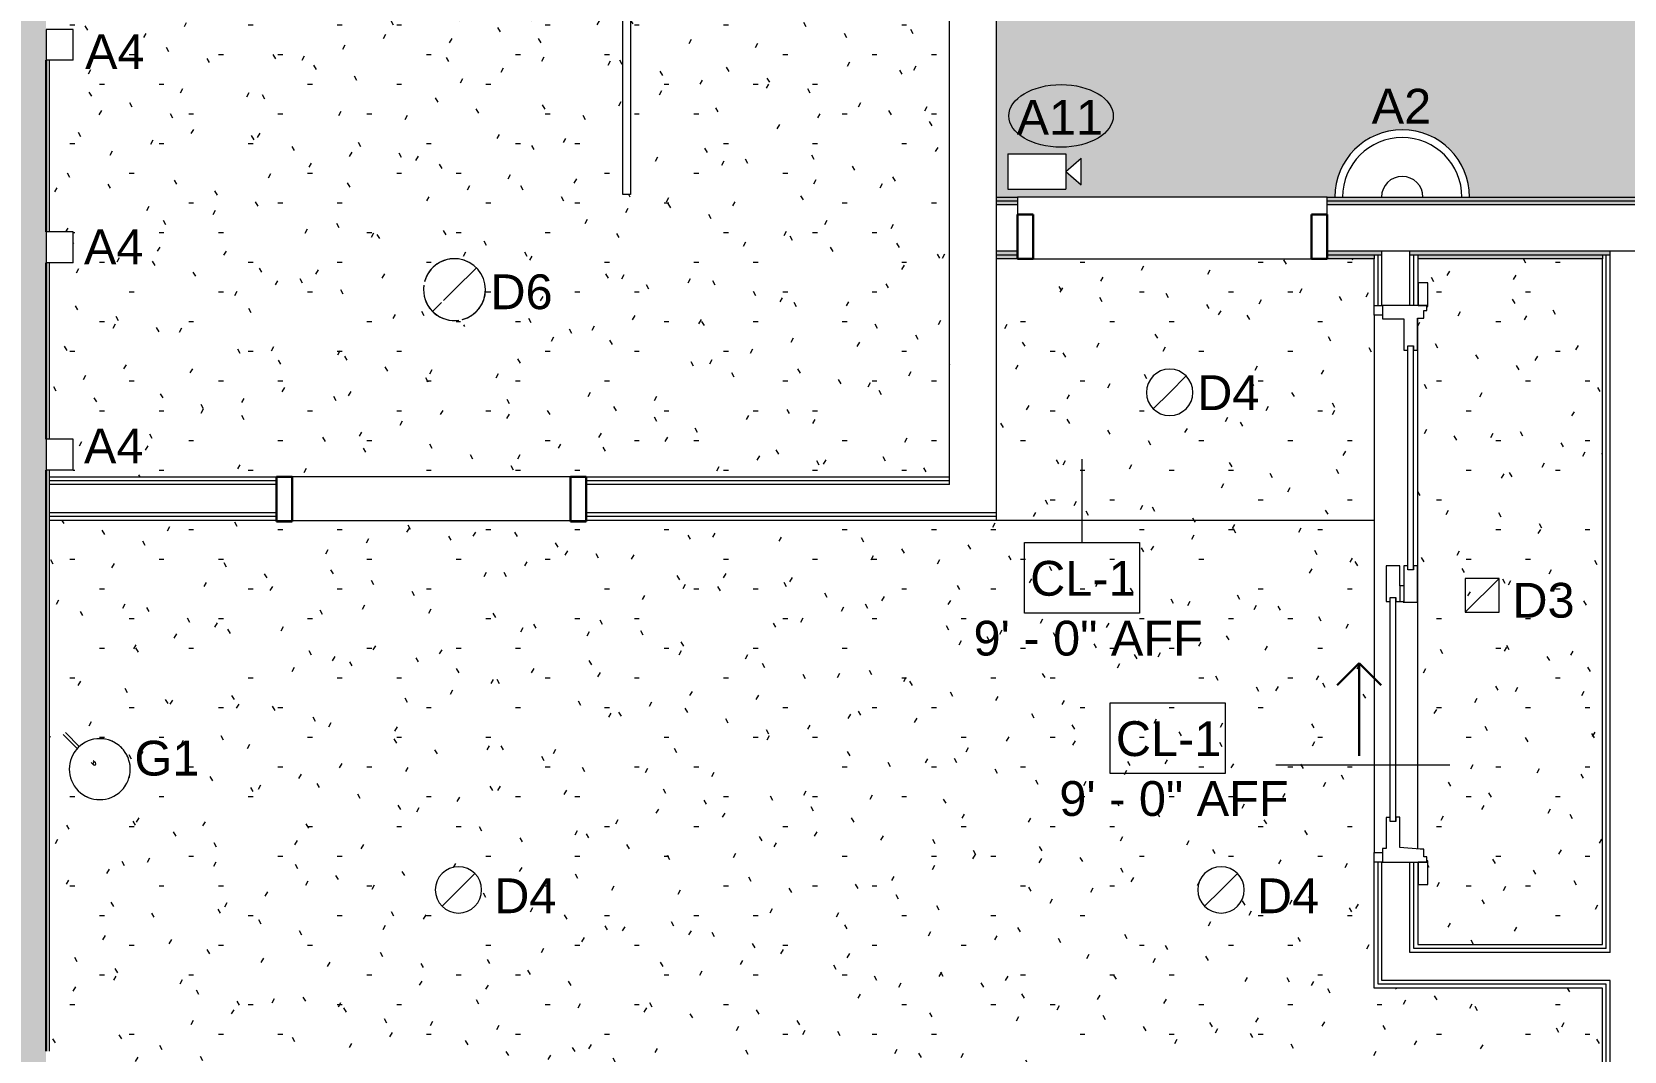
# Model space of a CAD drawing. Header units: inches. Extents: x -1176 to 1329, y -2524 to 978.
# Drawn here: x 478.9 to 684.7, y 235.9 to 367.7 of the extents above; entities that cross this region are included whole.
import ezdxf

# ---------------------------------------------------------------- set-up
doc = ezdxf.new("R2010")
doc.units = ezdxf.units.IN
doc.header["$MEASUREMENT"] = 0
for name, color, linetype, lineweight in [('A-CLNG', 13, 'Continuous', 18), ('A-CLNG-IDEN', 151, 'Continuous', 9), ('A-CLNG-PATT', 13, 'Continuous', 18), ('A-DETL-GENF', 92, 'Continuous', 9), ('A-DOOR', 31, 'Continuous', 18), ('A-DOOR-FRAM', 31, 'Continuous', 30), ('A-DOOR-GLAZ', 31, 'Continuous', 9), ('A-DOOR-OPNG', 31, 'Continuous', 30), ('A-GLAZ-CURT', 52, 'Continuous', 9), ('A-WALL', 113, 'Continuous', 18), ('A-WALL-PATT', 111, 'Continuous', 18), ('E-LITE-EQPM', 33, 'Continuous', 9), ('E-LITE-EQPM-IDEN', 33, 'Continuous', 9), ('I-WALL', 2, 'Continuous', 18), ('Q-SPCQ', 91, 'Continuous', 9), ('Q-SPCQ-IDEN', 132, 'Continuous', 9)]:
    doc.layers.add(name, color=color, linetype=linetype, lineweight=lineweight)
doc.styles.add('Arial', font='arial.ttf', dxfattribs={"height": 4.5})
doc.styles.add('Swis721 Lt BT', font='swissl.ttf', dxfattribs={"height": 4.5})
pattern_1 = [(0, (0, 0), (15.36, 3.84), [0.634, -10.886, 0.634, -10.886, -61.44]), (0, (0, 0), (15.36, 3.84), [-23.04, 0.634, -22.406, 0.634, -10.886, -26.88]), (0, (0, 0), (15.36, 3.84), [-57.6, 0.634, -7.046, 0.634, -18.566]), (120, (5.76, 1.92), (-11.005538, 11.38215), [0.634, -10.886, 0.634, -10.886, -61.44]), (120, (5.76, 1.92), (-11.005538, 11.38215), [-23.04, 0.634, -22.406, 0.634, -10.886, -26.88]), (120, (5.76, 1.92), (-11.005538, 11.38215), [-57.6, 0.634, -7.046, 0.634, -18.566]), (240, (7.68, 9.6), (-4.354462, -15.22215), [0.634, -10.886, 0.634, -10.886, -61.44]), (240, (7.68, 9.6), (-4.354462, -15.22215), [-23.04, 0.634, -22.406, 0.634, -10.886, -26.88]), (240, (7.68, 9.6), (-4.354462, -15.22215), [-57.6, 0.634, -7.046, 0.634, -18.566])]

# ---------------------------------------------------------------- blocks, each defined once
blk = doc.blocks.new('Single Flush - D1 3_ X 8_-8439542-3rd Floor RCP')
at = {"layer": 'A-DOOR-FRAM'}
for p, q in [((-20, 1.75), (-20, -4)), ((-20, 1.75), (-18, 1.75)), ((-18, 1.75), (-18, -4)), ((18.000004, 1.75), (18.000004, -4)), ((18.000004, 1.75), (20.000004, 1.75)), ((20.000004, 1.75), (20.000004, -4)), ((-20, -4), (-18, -4)), ((18.000004, -4), (20.000004, -4))]:
    blk.add_line(p, q, dxfattribs=at)
blk = doc.blocks.new('Door-Sliding-JELD-WEN-2_Panel-Stationary_Active-Wide_Stile-EpicVue - D6 6_ X 8_-8222147-3rd Floor RCP')
at = {"layer": 'A-DETL-GENF'}
for p, q in [((-34.25, 1.74), (-36, 1.74)), ((-36, 1.74), (-36, -4.01)), ((-34.25, 1.27), (-34.25, 1.74)), ((-30.22, 1.27), (-34.25, 1.27)), ((-30.75, -0.01), (-30.75, 0.74)), ((-30.75, 0.74), (-30.22, 0.74)), ((-30.22, 0.74), (-30.22, 1.27)), ((2.31, 1.27), (-2.31, 1.27)), ((-2.31, 1.27), (-2.31, 0.74)), ((-2.31, 0.74), (-1.78, 0.74)), ((-1.78, 0.74), (-1.78, -0.01)), ((2.31, -0.52), (2.31, 1.27)), ((36, 1.74), (34.25, 1.74)), ((34.25, 1.74), (34.25, -1.01)), ((36, -4.01), (36, 1.74)), ((-34.34, -3.12), (-34.11, -0.52)), ((-34.11, -0.52), (-30.21, -0.52)), ((-30.21, -0.01), (-30.75, -0.01)), ((-30.21, -0.52), (-30.21, -0.01)), ((-2.32, -0.96), (-2.37, -0.96)), ((-2.37, -0.96), (-2.37, -2.8)), ((-1.78, -0.01), (-2.32, -0.01)), ((-2.32, -0.01), (-2.32, -0.96)), ((-0.28, -0.52), (-2.32, -0.52)), ((-2.32, -1.01), (-2.32, -0.96)), ((-0.28, -1.01), (-2.32, -1.01)), ((-0.28, -1.01), (-0.28, -0.52)), ((-0.28, -0.52), (2.31, -0.52)), ((2.31, -1.01), (-0.28, -1.01)), ((1.78, -2.29), (1.78, -1.54)), ((1.78, -1.54), (2.31, -1.54)), ((2.31, -1.54), (2.31, -1.01)), ((34.25, -1.01), (30.21, -1.01)), ((30.21, -1.01), (30.21, -1.54)), ((30.21, -1.54), (30.75, -1.54)), ((30.75, -1.54), (30.75, -2.29)), ((-36, -2.86), (-38.91, -2.86)), ((-38.91, -2.86), (-38.91, -4.12)), ((-36, -4.04), (-36, -2.86)), ((-36, -4.01), (-35.34, -4.01)), ((-35.86, -4.04), (-36, -4.04)), ((-35.86, -4.12), (-35.86, -4.04)), ((-35.34, -4.01), (-35.34, -3.61)), ((-35.34, -3.61), (-34.34, -3.61)), ((-34.34, -3.61), (-34.34, -3.12)), ((-2.37, -2.8), (2.32, -2.8)), ((2.32, -2.29), (1.78, -2.29)), ((2.32, -2.8), (2.32, -2.29)), ((30.75, -2.29), (30.2, -2.29)), ((30.2, -2.29), (30.2, -2.8)), ((30.2, -2.8), (34.33, -2.8)), ((34.33, -2.8), (34.33, -3.61)), ((34.33, -3.61), (35.34, -3.61)), ((35.34, -3.61), (35.34, -4.01)), ((35.34, -4.01), (36, -4.01)), ((36, -4.04), (35.86, -4.04)), ((35.86, -4.04), (35.86, -4.12)), ((38.91, -2.86), (36, -2.86)), ((36, -2.86), (36, -4.04)), ((38.91, -4.12), (38.91, -2.86)), ((-38.91, -4.12), (-35.86, -4.12)), ((35.86, -4.12), (38.91, -4.12))]:
    blk.add_line(p, q, dxfattribs=at)
at = {"layer": 'A-DOOR-FRAM', "lineweight": 9}
for p, q in [((-36, 2.81), (-34.75, 2.81)), ((-36, 1.74), (-36, 2.81)), ((-34.75, 2.81), (-34.75, 1.74)), ((34.75, 2.81), (36, 2.81)), ((34.75, 1.74), (34.75, 2.81)), ((36, 2.81), (36, 1.74)), ((-34.75, 1.74), (-36, 1.74)), ((36, 1.74), (34.75, 1.74))]:
    blk.add_line(p, q, dxfattribs=at)
at = {"layer": 'A-DOOR-GLAZ'}
for p, q in [((-30.75, 0.74), (-1.78, 0.74)), ((-30.75, -0.01), (-1.78, -0.01)), ((1.78, -1.54), (30.75, -1.54)), ((1.78, -2.29), (30.75, -2.29))]:
    blk.add_line(p, q, dxfattribs=at)
at = {"layer": 'A-DOOR-OPNG'}
for p, q in [((-13.1, 7.58), (-10.27, 4.75)), ((-10.27, 4.75), (-22.27, 4.75)), ((-13.1, 1.92), (-10.27, 4.75))]:
    blk.add_line(p, q, dxfattribs=at)
blk = doc.blocks.new('System Panel - Glazed-7038554-3rd Floor RCP')
at = {"layer": 'A-GLAZ-CURT', "lineweight": 18}
for p, q in [((-29.19, 0.75), (-29.19, 1.75)), ((-29.19, 1.75), (29.19, 1.75)), ((29.19, 0.75), (-29.19, 0.75)), ((29.19, 1.75), (29.19, 0.75))]:
    blk.add_line(p, q, dxfattribs=at)
blk = doc.blocks.new('Single Flush - D2 3_ X 8_-8252890-3rd Floor RCP')
at = {"layer": 'A-DOOR-FRAM'}
for p, q in [((-20, -2.9375), (-20, 2.8125)), ((-20, 2.8125), (-18, 2.8125)), ((-18, -2.9375), (-18, 2.8125)), ((18.000004, -2.9375), (18.000004, 2.8125)), ((18.000004, 2.8125), (20.000004, 2.8125)), ((20.000004, -2.9375), (20.000004, 2.8125)), ((-20, -2.9375), (-18, -2.9375)), ((18.000004, -2.9375), (20.000004, -2.9375))]:
    blk.add_line(p, q, dxfattribs=at)
blk = doc.blocks.new('Sconce Light - Uplight - LIGHT W ROOM NUMBER-8439544-3rd Floor RCP')
at = {"layer": 'E-LITE-EQPM'}
blk.add_line((-8.71, 4), (8.71, 4), dxfattribs=at)
for radius, start in [(8.71, 360), (7.71, 0), (2.68, 0)]:
    blk.add_arc((0, 4), radius, start, 180, dxfattribs=at)
blk = doc.blocks.new('Sconce Light - Sphere - 60W - 120V-7960193-3rd Floor RCP')
at = {"layer": 'E-LITE-EQPM'}
for p, q in [((0, 11.75), (-2, 11.75)), ((-2, 11.75), (-2, 8.25)), ((2, 11.75), (0, 11.75)), ((2, 11.75), (2, 8.25)), ((-2, 8.25), (0, 8.25)), ((0, 8.25), (2, 8.25))]:
    blk.add_line(p, q, dxfattribs=at)
blk = doc.blocks.new('L-Recessed Square Downlight - 4_-4552743-3rd Floor RCP')
at = {"layer": 'E-LITE-EQPM'}
for p, q in [((-2.1875, -2.1875), (-2.1875, 2.1875)), ((-2.1875, 2.1875), (2.1875, 2.1875)), ((-2.1875, 2.1875), (2.1875, -2.1875)), ((2.1875, 2.1875), (2.1875, -2.1875)), ((2.1875, -2.1875), (-2.1875, -2.1875))]:
    blk.add_line(p, q, dxfattribs=at)
blk = doc.blocks.new('Lighting_Outside_Platek_flamingo-floor - 3050316_9W_LED_3000K_H1900mm_Floor-V5-3rd Floor RCP')
at = {"layer": 'E-LITE-EQPM'}
for p, q in [((10, 0.18), (10.41, 0.18)), ((12.93, 0.18), (15.52, 0.18)), ((10.41, -0.21), (10, -0.21)), ((15.52, -0.21), (12.92, -0.21))]:
    blk.add_line(p, q, dxfattribs=at)
for centre, radius, start, end in [((9.02, 0), 3.94, 0, 180), ((9.02, -0.01), 3.94, 127.822, 131.3135), ((9.02, -0.01), 3.94, 108.8033, 111.9844), ((9.02, -0.01), 3.94, 68.0156, 71.1967), ((9.02, -0.01), 3.94, 48.6865, 52.178), ((9.02, 0), 3.94, 180, 0), ((9.02, -0.01), 3.94, 168.0937, 173.161), ((10, -0.01), 0.197, 0, 180), ((9.02, -0.01), 3.94, 6.839, 11.9063), ((9.02, -0.01), 3.94, 186.4519, 192.1397), ((9.02, -0.01), 3.94, 208.3017, 212.7015), ((10, -0.01), 0.197, 180, 360), ((9.02, -0.01), 3.94, 327.2985, 331.6983), ((9.02, -0.01), 3.94, 347.8603, 353.5481), ((9.02, -0.01), 3.94, 227.2675, 234.5311), ((9.02, -0.01), 3.94, 245.3077, 252.8493), ((9.02, -0.01), 3.94, 265.6002, 270), ((9.02, -0.01), 3.94, 270, 274.3998), ((9.02, -0.01), 3.94, 287.1507, 294.7247), ((9.02, -0.01), 3.94, 305.4689, 312.7325)]:
    blk.add_arc(centre, radius, start, end, dxfattribs=at)
blk = doc.blocks.new('L-Recessed Circular - Downlight - 6_-7313291-3rd Floor RCP')
at = {"layer": 'E-LITE-EQPM'}
for q in [(2.12, 2.12), (-2.12, -2.12)]:
    blk.add_line((0, 0), q, dxfattribs=at)
for start, end in [(360, 180), (180, 360)]:
    blk.add_arc((0, 0), 3, start, end, dxfattribs=at)
blk = doc.blocks.new('L-Recessed Circular - Downlight - 8_-V7-3rd Floor RCP')
at = {"layer": 'E-LITE-EQPM'}
for p, q in [((0, 0), (2.83, 2.83)), ((0, 0), (-1.41, -1.41)), ((-1.68, -1.68), (-2.83, -2.83))]:
    blk.add_line(p, q, dxfattribs=at)
for start, end in [(360, 165.5466), (172.0485, 180), (180, 277.9515), (284.4534, 360)]:
    blk.add_arc((0, 0), 4, start, end, dxfattribs=at)
blk = doc.blocks.new('Security_Camera_-_Dome_6414 - 8_-0_ AFF-7476807-3rd Floor RCP')
at = {"layer": 'Q-SPCQ'}
for p, q in [((1.71, 5.14), (-1.71, 5.14)), ((0, 3.14), (-1.71, 5.14)), ((0, 3.14), (1.71, 5.14)), ((-2.27, 3.14), (2.27, 3.14)), ((-2.27, -4.36), (-2.27, 3.14)), ((2.27, -4.36), (2.27, 3.14)), ((-2.27, -4.36), (2.27, -4.36))]:
    blk.add_line(p, q, dxfattribs=at)
blk = doc.blocks.new('Appliance_Specialty Equipment Tag - Standard-3515593-3rd Floor RCP')
at = {"layer": 'Q-SPCQ-IDEN'}
blk.add_ellipse((-0.0499, 0.0037), major_axis=(-0.1406, 0), ratio=0.600473, dxfattribs=at)

msp = doc.modelspace()

# ---------------------------------------------------------------- hatches: boundary and pattern name
at = {"layer": 'A-CLNG-PATT'}
h = msp.add_hatch(dxfattribs=at)
h.set_pattern_fill('FP_1', color=256, style=0, pattern_type=2)
h.set_pattern_definition(pattern_1)
h.paths.add_polyline_path([(550.56, 310.17), (597.56, 310.17), (597.56, 405.05), (556.31, 405.05), (556.31, 346.67), (555.31, 346.67), (555.31, 405.05), (499.65, 405.05), (499.65, 368.89), (493.15, 368.89), (493.15, 405.05), (481.23, 405.05), (481.23, 401.89), (492.78, 401.89), (492.78, 368.89), (481.23, 368.89), (481.23, 368.05), (484.28, 368.05), (484.28, 364.05), (481.23, 364.04), (481.23, 341.87), (484.28, 341.87), (484.28, 337.87), (481.23, 337.86), (481.23, 315.05), (484.28, 315.05), (484.28, 311.05), (481.23, 311.04), (481.23, 310.17), (548.22, 310.17)], flags=0)
h.paths.add_polyline_path([(554.18, 310.42), (534.13, 330.47), (533.56, 330.39), (532.52, 330.53), (531.56, 330.93), (530.73, 331.56), (530.1, 332.39), (529.7, 333.36), (529.56, 334.39), (529.63, 334.97), (528.73, 335.87), (528.99, 336.14), (529.7, 335.43), (530.1, 336.39), (530.73, 337.22), (531.56, 337.86), (532.52, 338.26), (533.56, 338.39), (534.59, 338.26), (535.56, 337.86), (536.39, 337.22), (537.02, 336.39), (537.42, 335.43), (537.56, 334.39), (537.42, 333.36), (537.02, 332.39), (536.39, 331.56), (535.56, 330.93), (534.61, 330.53), (554.45, 310.68)], flags=0)
h.paths.add_polyline_path([(533.56, 381.39), (532.52, 381.53), (531.56, 381.93), (530.73, 382.56), (530.1, 383.39), (529.7, 384.36), (529.56, 385.39), (529.7, 386.43), (530.1, 387.39), (530.73, 388.22), (531.56, 388.86), (532.52, 389.26), (533.56, 389.39), (534.59, 389.26), (535.56, 388.86), (536.39, 388.22), (537.02, 387.39), (537.42, 386.43), (537.56, 385.39), (537.42, 384.36), (537.02, 383.39), (536.39, 382.56), (535.56, 381.93), (534.59, 381.53)], flags=0)
h = msp.add_hatch(dxfattribs=at)
h.set_pattern_fill('FP_1', color=256, style=0, pattern_type=2)
h.set_pattern_definition(pattern_1)
h.paths.add_polyline_path([(1090.24, 346.35), (1090.24, 359.01), (1092.74, 359.01), (1092.74, 383.44), (603.56, 383.44), (603.56, 346.35), (647.35, 346.35), (647.57, 348.29), (648.21, 350.13), (649.25, 351.78), (650.63, 353.16), (652.28, 354.2), (654.12, 354.84), (656.06, 355.06), (657.99, 354.84), (659.84, 354.2), (661.49, 353.16), (662.87, 351.78), (663.9, 350.13), (664.55, 348.29), (664.77, 346.35), (697.56, 346.35), (697.56, 349.85), (701.56, 349.85), (701.56, 346.35), (757.56, 346.35), (757.56, 349.85), (761.56, 349.85), (761.56, 346.35), (800.61, 346.35), (800.83, 348.29), (801.48, 350.13), (802.51, 351.78), (803.89, 353.16), (805.54, 354.2), (807.38, 354.84), (809.32, 355.06), (811.26, 354.84), (813.1, 354.2), (814.75, 353.16), (816.13, 351.78), (817.17, 350.13), (817.81, 348.29), (818.03, 346.35), (897.21, 346.35), (897.21, 349.85), (901.21, 349.85), (901.21, 346.35), (980.61, 346.35), (980.83, 348.29), (981.48, 350.13), (982.51, 351.78), (983.89, 353.16), (985.54, 354.2), (987.38, 354.84), (989.32, 355.06), (991.26, 354.84), (993.1, 354.2), (994.75, 353.16), (996.13, 351.78), (997.17, 350.13), (997.81, 348.29), (998.03, 346.35), (1043.23, 346.35), (1043.23, 349.85), (1047.23, 349.85), (1047.23, 346.35), (1048.46, 346.35)], flags=0)
h.paths.add_polyline_path([(605.15, 347.46), (605.15, 351.87), (612.52, 351.87), (612.52, 347.46), (606.34, 347.46)], flags=0)
h.paths.add_polyline_path([(614.51, 348.12), (612.69, 349.68), (614.51, 351.24)], flags=0)
h.paths.add_polyline_path([(983.73, 386.44), (1092.74, 386.44), (1092.74, 399.67), (1090.94, 399.67), (1090.94, 398.84), (1083.56, 398.84), (1083.56, 403.26), (1090.24, 403.26), (1090.24, 405.05), (1047.23, 405.05), (1047.23, 401.55), (1043.23, 401.55), (1043.23, 405.05), (987.23, 405.05), (987.23, 401.55), (983.23, 401.55), (983.23, 405.05), (927.23, 405.05), (927.23, 401.55), (923.23, 401.55), (923.23, 405.05), (906.45, 405.05), (906.23, 403.11), (905.58, 401.27), (904.55, 399.62), (903.17, 398.24), (901.51, 397.2), (899.67, 396.56), (897.74, 396.34), (895.8, 396.56), (893.96, 397.2), (892.31, 398.24), (890.93, 399.62), (889.89, 401.27), (889.25, 403.11), (889.03, 405.05), (810.72, 405.05), (810.72, 401.55), (806.72, 401.55), (806.72, 405.05), (730.45, 405.05), (730.23, 403.11), (729.58, 401.27), (728.55, 399.62), (727.17, 398.24), (725.51, 397.2), (723.67, 396.56), (721.74, 396.34), (719.8, 396.56), (717.96, 397.2), (716.31, 398.24), (714.93, 399.62), (713.89, 401.27), (713.25, 403.11), (713.03, 405.05), (701.56, 405.05), (701.56, 401.55), (697.56, 401.55), (697.56, 405.05), (641.56, 405.05), (641.56, 401.55), (637.56, 401.55), (637.56, 405.05), (603.56, 405.05), (603.56, 386.44), (957.51, 386.44)], flags=0)
h.paths.add_polyline_path([(1081.58, 399.48), (1081.58, 402.59), (1083.39, 401.03), (1082.2, 400.01)], flags=0)
h = msp.add_hatch(dxfattribs=at)
h.set_pattern_fill('FP_1', color=256, style=0, pattern_type=2)
h.set_pattern_definition(pattern_1)
h.paths.add_polyline_path([(652.43, 304.54), (652.43, 338.35), (603.56, 338.35), (603.56, 304.54), (639.18, 304.54)], flags=0)
h.paths.add_polyline_path([(626, 318.1), (625.22, 318.21), (624.5, 318.51), (623.87, 318.98), (623.4, 319.6), (623.1, 320.33), (623, 321.1), (623.1, 321.88), (623.4, 322.6), (623.87, 323.23), (624.5, 323.7), (625.22, 324), (626, 324.1), (626.77, 324), (627.5, 323.7), (628.12, 323.23), (628.59, 322.6), (628.89, 321.88), (629, 321.1), (628.89, 320.33), (628.59, 319.6), (628.12, 318.98), (627.5, 318.51), (626.77, 318.21)], flags=0)
h = msp.add_hatch(dxfattribs=at)
h.set_pattern_fill('FP_1', color=256, style=0, pattern_type=2)
h.set_pattern_definition(pattern_1)
h.paths.add_polyline_path([(661.91, 249.67), (681.93, 249.67), (681.93, 338.35), (658.06, 338.35), (658.06, 332.35), (658.1, 332.35), (658.1, 335.26), (659.36, 335.26), (659.36, 332.21), (659.28, 332.21), (659.28, 332.35), (659.25, 332.35), (659.25, 331.69), (658.86, 331.69), (658.86, 330.69), (658.06, 330.69), (658.06, 262.05), (658.37, 262.02), (658.85, 262.02), (658.85, 261.02), (659.25, 261.02), (659.25, 260.35), (659.28, 260.35), (659.28, 260.49), (659.36, 260.49), (659.36, 257.45), (658.1, 257.45), (658.1, 260.35), (658.06, 260.35), (658.06, 249.67), (659.36, 249.67)], flags=0)
h = msp.add_hatch(dxfattribs=at)
h.set_pattern_fill('FP_1', color=256, style=0, pattern_type=2)
h.set_pattern_definition(pattern_1)
h.paths.add_polyline_path([(481.23, 113.89), (681.93, 113.89), (681.93, 244.04), (652.43, 244.04), (652.43, 304.54), (481.23, 304.54), (481.23, 235.89), (484.28, 235.89), (484.28, 231.89), (481.23, 231.88), (481.23, 127.89), (484.28, 127.89), (484.28, 123.89), (481.23, 123.88)], flags=0)
h.paths.add_polyline_path([(679.8, 116.03), (669.42, 116.03), (669.42, 127.05), (680.44, 127.05), (680.44, 116.03), (679.84, 116.03)], flags=0)
h.paths.add_polyline_path([(534.07, 158.18), (533.29, 158.28), (532.57, 158.58), (531.94, 159.06), (531.47, 159.68), (531.17, 160.4), (531.07, 161.18), (531.17, 161.96), (531.47, 162.68), (531.94, 163.3), (532.57, 163.78), (533.29, 164.08), (534.07, 164.18), (534.84, 164.08), (535.57, 163.78), (536.19, 163.3), (536.66, 162.68), (536.96, 161.96), (537.07, 161.18), (536.96, 160.4), (536.66, 159.68), (536.19, 159.06), (535.57, 158.58), (534.84, 158.28)], flags=0)
h.paths.add_polyline_path([(632.64, 158.18), (631.87, 158.28), (631.14, 158.58), (630.52, 159.06), (630.04, 159.68), (629.74, 160.4), (629.64, 161.18), (629.74, 161.96), (630.04, 162.68), (630.52, 163.3), (631.14, 163.78), (631.87, 164.08), (632.64, 164.18), (633.42, 164.08), (634.14, 163.78), (634.76, 163.3), (635.24, 162.68), (635.54, 161.96), (635.64, 161.18), (635.54, 160.4), (635.24, 159.68), (634.76, 159.06), (634.14, 158.58), (633.42, 158.28)], flags=0)
h.paths.add_polyline_path([(579.35, 189.37), (578.64, 189.6), (578.2, 190.21), (578.2, 190.96), (578.64, 191.56), (578.85, 191.63), (578.85, 207.6), (571.24, 194.43), (571.39, 194.26), (571.45, 193.49), (571.1, 192.87), (570.41, 192.57), (569.68, 192.72), (569.19, 193.28), (569.12, 194.05), (569.48, 194.67), (570.16, 194.97), (570.38, 194.93), (577.98, 208.1), (564.15, 200.11), (564.2, 199.9), (563.89, 199.22), (563.25, 198.84), (562.5, 198.92), (561.95, 199.42), (561.79, 200.15), (562.1, 200.83), (562.74, 201.21), (563.49, 201.13), (563.65, 200.98), (577.48, 208.97), (562.27, 208.97), (562.2, 208.76), (561.6, 208.32), (560.85, 208.32), (560.25, 208.76), (560.02, 209.47), (560.25, 210.18), (560.85, 210.62), (561.6, 210.61), (562.2, 210.18), (562.27, 209.97), (577.48, 209.97), (563.64, 217.94), (563.49, 217.81), (562.72, 217.75), (562.1, 218.1), (561.79, 218.78), (561.95, 219.51), (562.5, 220.01), (563.28, 220.07), (563.89, 219.72), (564.2, 219.04), (564.15, 218.82), (577.98, 210.83), (570.38, 224.01), (570.16, 223.96), (569.48, 224.27), (569.11, 224.91), (569.19, 225.65), (569.68, 226.21), (570.41, 226.36), (571.1, 226.06), (571.47, 225.41), (571.38, 224.66), (571.24, 224.51), (578.85, 211.33), (578.85, 227.31), (578.64, 227.38), (578.2, 227.98), (578.2, 228.73), (578.64, 229.33), (579.35, 229.56), (580.06, 229.33), (580.5, 228.73), (580.5, 227.98), (580.06, 227.38), (579.85, 227.31), (579.85, 211.33), (587.46, 224.51), (587.31, 224.67), (587.25, 225.44), (587.61, 226.06), (588.29, 226.36), (589.02, 226.21), (589.52, 225.65), (589.58, 224.88), (589.22, 224.27), (588.54, 223.96), (588.32, 224.01), (580.72, 210.83), (594.55, 218.82), (594.51, 219.04), (594.81, 219.72), (595.46, 220.09), (596.2, 220.01), (596.75, 219.51), (596.91, 218.78), (596.6, 218.1), (595.96, 217.73), (595.22, 217.81), (595.05, 217.95), (581.22, 209.97), (596.43, 209.97), (596.5, 210.18), (597.1, 210.62), (597.85, 210.61), (598.45, 210.18), (598.68, 209.47), (598.45, 208.76), (597.85, 208.32), (597.1, 208.32), (596.5, 208.76), (596.43, 208.97), (581.22, 208.97), (595.06, 200.99), (595.22, 201.13), (595.99, 201.19), (596.6, 200.83), (596.91, 200.15), (596.75, 199.42), (596.2, 198.92), (595.43, 198.86), (594.81, 199.22), (594.51, 199.9), (594.55, 200.11), (580.72, 208.1), (588.32, 194.93), (588.54, 194.97), (589.22, 194.67), (589.59, 194.02), (589.52, 193.28), (589.02, 192.72), (588.29, 192.57), (587.61, 192.87), (587.23, 193.52), (587.31, 194.26), (587.46, 194.43), (579.85, 207.6), (579.85, 191.63), (580.06, 191.56), (580.5, 190.95), (580.5, 190.21), (580.06, 189.6), (579.48, 189.42)], flags=0)
h.paths.add_polyline_path([(632.64, 253.75), (631.87, 253.86), (631.14, 254.16), (630.52, 254.63), (630.04, 255.25), (629.74, 255.98), (629.64, 256.75), (629.74, 257.53), (630.04, 258.25), (630.52, 258.88), (631.14, 259.35), (631.87, 259.65), (632.64, 259.75), (633.42, 259.65), (634.14, 259.35), (634.76, 258.88), (635.24, 258.25), (635.54, 257.53), (635.64, 256.75), (635.54, 255.98), (635.24, 255.25), (634.76, 254.63), (634.14, 254.16), (633.42, 253.86)], flags=0)
h.paths.add_polyline_path([(534.07, 253.75), (533.29, 253.86), (532.57, 254.16), (531.94, 254.63), (531.47, 255.25), (531.17, 255.98), (531.07, 256.75), (531.17, 257.53), (531.47, 258.25), (531.94, 258.88), (532.57, 259.35), (533.29, 259.65), (534.07, 259.75), (534.84, 259.65), (535.57, 259.35), (536.19, 258.88), (536.66, 258.25), (536.96, 257.53), (537.07, 256.75), (536.96, 255.98), (536.66, 255.25), (536.19, 254.63), (535.57, 254.16), (534.84, 253.86)], flags=0)
h.paths.add_polyline_path([(487.72, 268.43), (486.7, 268.56), (485.75, 268.96), (484.93, 269.59), (484.31, 270.4), (483.92, 271.35), (483.78, 272.36), (483.93, 273.41), (484.31, 274.33), (484.45, 274.51), (484.5, 274.63), (484.66, 274.79), (484.82, 275), (483.28, 276.56), (483.25, 276.66), (483.28, 276.75), (483.35, 276.83), (483.45, 276.85), (483.54, 276.83), (483.59, 276.8), (485.1, 275.28), (485.33, 275.46), (485.47, 275.6), (485.6, 275.66), (485.75, 275.77), (486.73, 276.18), (487.08, 276.22), (487.76, 276.3), (487.89, 276.28), (488.07, 276.3), (488.37, 276.22), (488.81, 276.14), (489.08, 276.03), (489.39, 275.94), (489.55, 275.83), (489.69, 275.77), (490.52, 275.15), (490.68, 274.91), (491.13, 274.33), (491.18, 274.2), (491.3, 274.04), (491.38, 273.73), (491.52, 273.38), (491.57, 273.02), (491.65, 272.72), (491.63, 272.53), (491.65, 272.32), (491.53, 271.36), (491.38, 271), (491.13, 270.4), (491.01, 270.25), (490.95, 270.12), (490.78, 269.94), (490.5, 269.58), (490.14, 269.3), (489.99, 269.15), (489.87, 269.09), (489.69, 268.96), (488.74, 268.56), (487.9, 268.45)], flags=0)
at = {"layer": 'A-WALL-PATT', "lineweight": 9}
h = msp.add_hatch(color=7, dxfattribs=at)
h.paths.add_polyline_path([(480.78, -1.17), (480.78, 814.52), (464.28, 814.52), (464.28, -1.17), (480.01, -1.17)], flags=0)
h.paths.add_polyline_path([(476.64, 312.8), (475.53, 312.8), (475.53, 337.3), (477.53, 337.3), (477.53, 312.8), (476.76, 312.8)], flags=0)
h.paths.add_polyline_path([(475.53, 342.8), (475.53, 367.3), (477.53, 367.3), (477.53, 342.8)], flags=0)
h = msp.add_hatch(dxfattribs=at)
h.set_pattern_fill('FP_1', color=256, style=0, pattern_type=2)
h.set_pattern_definition(pattern_1)
h.paths.add_polyline_path([(1092.74, 345.85), (1092.74, 346.35), (974.71, 346.35), (974.71, 345.85), (1048.46, 345.85)], flags=0)
h.paths.add_polyline_path([(934.71, 345.85), (934.71, 346.35), (916.12, 346.35), (916.12, 345.85), (923.4, 345.85)], flags=0)
h.paths.add_polyline_path([(876.12, 345.85), (876.12, 346.35), (860.71, 346.35), (860.71, 345.85), (866.56, 345.85)], flags=0)
h.paths.add_polyline_path([(820.71, 345.85), (820.71, 346.35), (646.34, 346.35), (646.34, 345.85), (798.34, 345.85)], flags=0)
h.paths.add_polyline_path([(606.34, 345.85), (606.34, 346.35), (603.56, 346.35), (603.56, 345.85)], flags=0)
h = msp.add_hatch(dxfattribs=at)
h.set_pattern_fill('FP_1', color=256, style=0, pattern_type=2)
h.set_pattern_definition(pattern_1)
h.paths.add_polyline_path([(1092.74, 345.35), (1092.74, 345.85), (974.71, 345.85), (974.71, 345.35), (1048.46, 345.35)], flags=0)
h.paths.add_polyline_path([(934.71, 345.35), (934.71, 345.85), (916.12, 345.85), (916.12, 345.35), (923.4, 345.35)], flags=0)
h.paths.add_polyline_path([(860.71, 345.35), (876.12, 345.35), (876.12, 345.85), (860.71, 345.85)], flags=0)
h.paths.add_polyline_path([(820.71, 345.35), (820.71, 345.85), (646.34, 345.85), (646.34, 345.35), (798.34, 345.35)], flags=0)
h.paths.add_polyline_path([(603.56, 345.35), (606.34, 345.35), (606.34, 345.85), (603.56, 345.85)], flags=0)
h = msp.add_hatch(dxfattribs=at)
h.set_pattern_fill('FP_1', color=256, style=0, pattern_type=2)
h.set_pattern_definition(pattern_1)
h.paths.add_polyline_path([(1092.74, 338.85), (1092.74, 339.35), (1022.9, 339.35), (1022.9, 338.85), (1048.46, 338.85)], flags=0)
h.paths.add_polyline_path([(974.71, 338.85), (987.02, 338.85), (987.02, 339.35), (974.71, 339.35)], flags=0)
h.paths.add_polyline_path([(991.65, 338.85), (998.4, 338.85), (998.4, 339.35), (990.65, 339.35), (990.65, 338.85), (991.62, 338.85)], flags=0)
h.paths.add_polyline_path([(923.8, 338.85), (923.8, 339.35), (916.12, 339.35), (916.12, 338.85), (923.4, 338.85)], flags=0)
h.paths.add_polyline_path([(927.93, 338.85), (934.71, 338.85), (934.71, 339.35), (927.43, 339.35), (927.43, 338.85)], flags=0)
h.paths.add_polyline_path([(868.43, 338.85), (876.12, 338.85), (876.12, 339.35), (868.43, 339.35)], flags=0)
h.paths.add_polyline_path([(860.71, 338.85), (864.8, 338.85), (864.8, 339.35), (860.71, 339.35)], flags=0)
h.paths.add_polyline_path([(820.71, 338.85), (820.71, 339.35), (788.32, 339.35), (788.32, 338.85), (798.34, 338.85)], flags=0)
h.paths.add_polyline_path([(784.2, 338.85), (784.7, 338.85), (784.7, 339.35), (776.95, 339.35), (776.95, 338.85), (783.7, 338.85)], flags=0)
h.paths.add_polyline_path([(730.13, 338.85), (752.45, 338.85), (752.45, 339.35), (686.56, 339.35), (686.56, 338.85), (707.39, 338.85)], flags=0)
h.paths.add_polyline_path([(682.93, 338.85), (682.93, 339.35), (657.06, 339.35), (657.06, 338.85), (682.43, 338.85)], flags=0)
h.paths.add_polyline_path([(603.56, 338.85), (606.34, 338.85), (606.34, 339.35), (603.56, 339.35)], flags=0)
h.paths.add_polyline_path([(653.43, 338.85), (653.43, 339.35), (646.34, 339.35), (646.34, 338.85), (652.93, 338.85)], flags=0)
h = msp.add_hatch(dxfattribs=at)
h.set_pattern_fill('FP_1', color=256, style=0, pattern_type=2)
h.set_pattern_definition(pattern_1)
h.paths.add_polyline_path([(1092.74, 338.35), (1092.74, 338.85), (1022.9, 338.85), (1022.9, 338.35), (1048.46, 338.35)], flags=0)
h.paths.add_polyline_path([(992.65, 338.35), (998.4, 338.35), (998.4, 338.85), (991.65, 338.85), (991.65, 338.35)], flags=0)
h.paths.add_polyline_path([(986.02, 338.35), (986.02, 338.85), (974.71, 338.85), (974.71, 338.35), (980.25, 338.35)], flags=0)
h.paths.add_polyline_path([(934.71, 338.35), (934.71, 338.85), (928.43, 338.85), (928.43, 338.35)], flags=0)
h.paths.add_polyline_path([(916.12, 338.35), (922.8, 338.35), (922.8, 338.85), (916.12, 338.85)], flags=0)
h.paths.add_polyline_path([(860.71, 338.35), (863.8, 338.35), (863.8, 338.85), (860.71, 338.85)], flags=0)
h.paths.add_polyline_path([(876.12, 338.35), (876.12, 338.85), (869.43, 338.85), (869.43, 338.35)], flags=0)
h.paths.add_polyline_path([(783.7, 338.35), (783.7, 338.85), (776.95, 338.85), (776.95, 338.35), (782.7, 338.35)], flags=0)
h.paths.add_polyline_path([(789.32, 338.35), (820.71, 338.35), (820.71, 338.85), (789.32, 338.85)], flags=0)
h.paths.add_polyline_path([(752.45, 338.35), (752.45, 338.85), (687.56, 338.85), (687.56, 338.35), (751.7, 338.35)], flags=0)
h.paths.add_polyline_path([(652.43, 338.35), (652.43, 338.85), (646.34, 338.85), (646.34, 338.35), (650.55, 338.35)], flags=0)
h.paths.add_polyline_path([(681.93, 338.35), (681.93, 338.85), (658.06, 338.85), (658.06, 338.35), (661.91, 338.35)], flags=0)
h.paths.add_polyline_path([(606.34, 338.35), (606.34, 338.85), (603.56, 338.85), (603.56, 338.35)], flags=0)

# ---------------------------------------------------------------- linework, layer by layer
at = {"layer": 'A-CLNG'}
for p, q in [((481.23, 341.87), (481.23, 364.05)), ((481.23, 315.05), (481.23, 337.87)), ((481.23, 310.17), (481.23, 311.05)), ((481.23, 235.89), (481.23, 304.54)), ((652.43, 304.54), (603.56, 304.54))]:
    msp.add_line(p, q, dxfattribs=at)
for centre, radius, start, end in [((533.56, 334.39), 4, 0, 164.9195), ((533.56, 334.39), 4, 171.6963, 180), ((533.56, 334.39), 4, 180, 278.3037), ((533.56, 334.39), 4, 285.0805, 360), ((626, 321.1), 3, 0, 180), ((626, 321.1), 3, 180, 0), ((534.07, 256.75), 3, 0, 180), ((632.64, 256.75), 3, 0, 180), ((534.07, 256.75), 3, 180, 0), ((632.64, 256.75), 3, 180, 0)]:
    msp.add_arc(centre, radius, start, end, dxfattribs=at)
at = {"layer": 'A-CLNG-IDEN'}
for p, q in [((614.66, 312.46), (614.66, 301.67)), ((662.2, 272.87), (639.74, 272.87))]:
    msp.add_line(p, q, dxfattribs=at)
at = {"layer": 'A-CLNG-IDEN', "flags": 128}
for points in [[(607.22, 301.67), (622.1, 301.67), (622.1, 292.54), (607.22, 292.54)], [(618.3, 280.93), (633.18, 280.93), (633.18, 271.8), (618.3, 271.8)]]:
    msp.add_lwpolyline(points, close=True, dxfattribs=at)
at = {"layer": 'A-WALL'}
for p, q in [((597.56, 309.17), (597.56, 406.05)), ((603.56, 406.05), (603.56, 310.17)), ((606.34, 345.85), (603.56, 345.85)), ((820.71, 345.85), (646.34, 345.85)), ((606.34, 345.35), (603.56, 345.35)), ((820.71, 345.35), (646.34, 345.35)), ((606.34, 339.35), (603.56, 339.35)), ((606.34, 338.85), (603.56, 338.85)), ((752.45, 339.35), (646.34, 339.35)), ((653.43, 338.85), (646.34, 338.85)), ((652.43, 338.85), (652.43, 338.35)), ((652.93, 332.35), (652.93, 338.85)), ((653.43, 332.35), (653.43, 339.35)), ((657.06, 332.35), (657.06, 339.35)), ((682.93, 338.85), (657.06, 338.85)), ((657.56, 332.35), (657.56, 338.85)), ((658.06, 338.85), (658.06, 338.35)), ((681.93, 338.85), (681.93, 338.35)), ((682.43, 249.17), (682.43, 338.85)), ((682.93, 248.67), (682.93, 339.35)), ((510.56, 309.67), (481.23, 309.67)), ((510.56, 309.17), (481.23, 309.17)), ((597.56, 309.67), (550.56, 309.67)), ((597.56, 309.17), (550.56, 309.17)), ((510.56, 305.54), (481.23, 305.54)), ((510.56, 305.04), (481.23, 305.04)), ((603.56, 305.54), (550.56, 305.54)), ((603.56, 305.04), (550.56, 305.04)), ((652.93, 244.54), (652.93, 260.35)), ((653.43, 245.04), (653.43, 260.35)), ((657.06, 248.67), (657.06, 260.35)), ((657.56, 249.17), (657.56, 260.35)), ((682.43, 249.17), (657.56, 249.17)), ((682.93, 248.67), (657.06, 248.67)), ((682.93, 245.04), (653.43, 245.04)), ((682.93, 113.89), (682.93, 245.04)), ((682.43, 244.54), (652.93, 244.54)), ((682.43, 113.89), (682.43, 244.54))]:
    msp.add_line(p, q, dxfattribs=at)
at = {"layer": 'A-WALL', "color": 8, "lineweight": 30}
for p, q in [((480.78, 364.05), (480.78, 341.87)), ((480.78, 337.87), (480.78, 315.05)), ((480.78, 311.05), (480.78, 235.89))]:
    msp.add_line(p, q, dxfattribs=at)
at = {"layer": 'I-WALL'}
for p, q in [((603.56, 346.35), (606.34, 346.35)), ((606.34, 346.35), (606.34, 338.35)), ((646.34, 346.35), (647.35, 346.35)), ((646.34, 338.35), (646.34, 346.35)), ((664.77, 346.35), (697.56, 346.35)), ((606.34, 338.35), (603.56, 338.35)), ((652.43, 338.35), (646.34, 338.35)), ((652.43, 332.35), (652.43, 338.35)), ((681.93, 338.35), (658.06, 338.35)), ((658.06, 338.35), (658.06, 332.35)), ((681.93, 249.67), (681.93, 338.35)), ((481.23, 310.17), (510.56, 310.17)), ((481.23, 304.54), (481.23, 310.17)), ((510.56, 310.17), (510.56, 304.54)), ((550.56, 310.17), (597.56, 310.17)), ((550.56, 304.54), (550.56, 310.17)), ((603.56, 310.17), (603.56, 304.54)), ((510.56, 304.54), (481.23, 304.54)), ((603.56, 304.54), (550.56, 304.54)), ((652.43, 244.04), (652.43, 260.35)), ((658.06, 260.35), (658.06, 249.67)), ((658.06, 249.67), (681.93, 249.67)), ((681.93, 244.04), (652.43, 244.04)), ((681.93, 113.89), (681.93, 244.04))]:
    msp.add_line(p, q, dxfattribs=at)
at = {"layer": 'I-WALL', "lineweight": 9}
for p, q in [((646.34, 346.35), (606.34, 346.35)), ((606.34, 338.35), (646.34, 338.35)), ((652.43, 331.1), (652.43, 261.6)), ((658.06, 262.05), (658.06, 330.69)), ((550.56, 310.17), (510.56, 310.17)), ((510.56, 304.54), (550.56, 304.54))]:
    msp.add_line(p, q, dxfattribs=at)

# ---------------------------------------------------------------- block references
at = {"layer": 'A-DOOR'}
for name, p in [('Single Flush - D1 3_ X 8_-8439542-3rd Floor RCP', (626.34, 342.35)), ('Single Flush - D2 3_ X 8_-8252890-3rd Floor RCP', (530.56, 307.35))]:
    msp.add_blockref(name, p, dxfattribs=at)
at = {"layer": 'A-DOOR', "rotation": 90}
msp.add_blockref('Door-Sliding-JELD-WEN-2_Panel-Stationary_Active-Wide_Stile-EpicVue - D6 6_ X 8_-8222147-3rd Floor RCP', (655.24, 296.35), dxfattribs=at)
at = {"layer": 'A-GLAZ-CURT', "rotation": 269.9999999999997}
msp.add_blockref('System Panel - Glazed-7038554-3rd Floor RCP', (554.56, 375.86), dxfattribs=at)
at = {"layer": 'E-LITE-EQPM'}
for name, p, rotation in [('Sconce Light - Sphere - 60W - 120V-7960193-3rd Floor RCP', (472.53, 366.05), 269.9999999999999), ('Sconce Light - Sphere - 60W - 120V-7960193-3rd Floor RCP', (472.53, 339.87), 269.9999999999999), ('Sconce Light - Sphere - 60W - 120V-7960193-3rd Floor RCP', (472.53, 313.05), 269.9999999999999), ('Lighting_Outside_Platek_flamingo-floor - 3050316_9W_LED_3000K_H1900mm_Floor-V5-3rd Floor RCP', (494.09, 265.99), 135.0000000000006)]:
    msp.add_blockref(name, p, dxfattribs=dict(at, rotation=rotation))
for name, p in [('Sconce Light - Uplight - LIGHT W ROOM NUMBER-8439544-3rd Floor RCP', (656.06, 342.35)), ('L-Recessed Circular - Downlight - 8_-V7-3rd Floor RCP', (533.56, 334.39)), ('L-Recessed Circular - Downlight - 6_-7313291-3rd Floor RCP', (626, 321.1)), ('L-Recessed Circular - Downlight - 6_-7313291-3rd Floor RCP', (534.07, 256.75)), ('L-Recessed Circular - Downlight - 6_-7313291-3rd Floor RCP', (632.64, 256.75))]:
    msp.add_blockref(name, p, dxfattribs=at)
at = {"layer": 'E-LITE-EQPM', "extrusion": (0, 0, -1), "rotation": 180}
msp.add_blockref('L-Recessed Square Downlight - 4_-4552743-3rd Floor RCP', (-666.38, 294.85), dxfattribs=at)
at = {"layer": 'Q-SPCQ', "rotation": 269.9999999999997}
msp.add_blockref('Security_Camera_-_Dome_6414 - 8_-0_ AFF-7476807-3rd Floor RCP', (609.43, 349.67), dxfattribs=at)
at = {"layer": 'Q-SPCQ-IDEN', "xscale": 47.99999999999997, "yscale": 47.99999999999997, "zscale": 47.99999999999997}
msp.add_blockref('Appliance_Specialty Equipment Tag - Standard-3515593-3rd Floor RCP', (614.36, 356.68), dxfattribs=at)

# ---------------------------------------------------------------- texts
at = {"layer": 'A-CLNG-IDEN', "char_height": 4.5, "attachment_point": 1, "style": 'Swis721 Lt BT'}
for s, insert, width in [('CL-1', (607.97, 299.3), 16.059), ('9\' - 0" AFF', (600.65, 291.56), 33.7845), ('CL-1', (619.05, 278.56), 16.059), ('9\' - 0" AFF', (611.74, 270.82), 33.7845)]:
    msp.add_mtext(s, dxfattribs=dict(at, insert=insert, width=width))
at = {"layer": 'E-LITE-EQPM-IDEN', "char_height": 4.5, "attachment_point": 1, "style": 'Arial'}
for s, insert, width in [('A4', (485.81, 367.41), 9.393), ('A2', (652.11, 360.36), 9.393), ('A4', (485.67, 342.17), 9.393), ('D6', (538.21, 336.36), 9.8475), ('D4', (629.56, 323.31), 9.8475), ('A4', (485.67, 316.42), 9.393), ('D3', (670.3, 296.46), 9.8475), ('G1', (492.2, 276.04), 10.302), ('D4', (538.7, 258.24), 9.8475), ('D4', (637.28, 258.24), 9.8475)]:
    msp.add_mtext(s, dxfattribs=dict(at, insert=insert, width=width))
at = {"layer": 'Q-SPCQ-IDEN', "insert": (606.22, 358.91), "char_height": 4.5, "width": 13.635, "attachment_point": 1, "style": 'Arial'}
msp.add_mtext('A11', dxfattribs=at)

doc.saveas('drawing.dxf')
